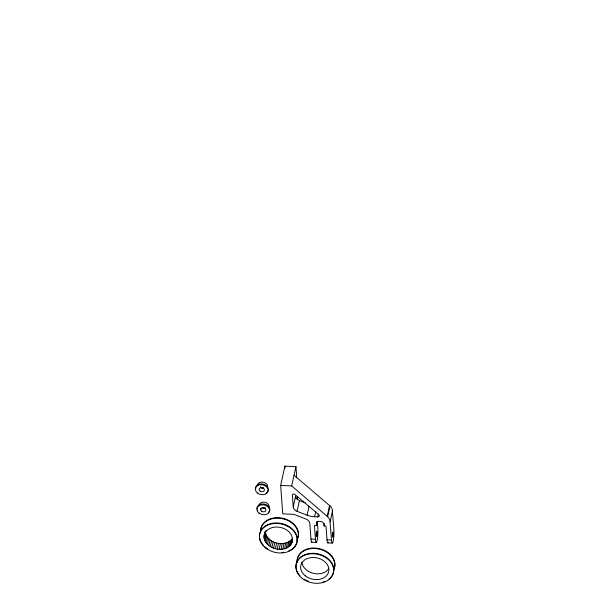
<?xml version="1.0" encoding="UTF-8"?>
<svg xmlns="http://www.w3.org/2000/svg" width="614" height="614" viewBox="0 0 614 614"><rect width="100%" height="100%" fill="white"/><g stroke="black" fill="none" stroke-linecap="round" stroke-linejoin="round"><path stroke-width="0.92" d="M292.64 540.074C289.371 557.243 257.619 548.21 265.187 531.709M317.292 521.186L317.829 528.508A8.519 1.22 -87.4 0 1 317.131 540.489A8.519 1.22 -87.4 0 1 315.458 539.292L314.452 525.569L316.379 525.653L316.486 524.678A19.74 2.832 -87.4 0 1 316.778 522.491M328.36 542.177A8.519 1.22 -87.4 0 1 327.016 539.813L326.003 526.091L324.077 526.006L324.184 525.024A19.74 2.832 -87.4 0 1 324.376 523.542M292.279 541.717C294.605 527.702 271.242 521.37 264.818 533.351M293.239 506.934L292.371 495.107A1.481 1.128 12.4 0 1 294.873 494.462L318.843 514.701A1.75 1.335 12.4 0 1 319.234 516.159A1.75 1.335 12.4 0 1 317.714 516.888L314.568 516.75A18.274 13.915 12.4 0 1 307.107 515.184L297.069 511.324A6.002 4.574 12.4 0 1 293.239 506.934L295.61 496.143L295.779 498.299M264.066 536.122L264.864 532.238M264.051 537.565L265.317 531.816C267.021 543.597 285.149 547.872 292.318 538.585L291.051 544.342M265.547 532.085L265.908 530.442M264.281 539.031L265.547 533.274M264.749 540.474L266.016 534.717M265.448 541.878L266.714 536.129M266.369 543.221L267.635 537.473M267.497 544.48L268.763 538.731M311.981 542.101A8.519 1.22 -87.4 0 1 310.968 539.092L309.817 523.443A6.01 4.574 12.4 0 0 305.987 519.045L293.791 514.355L282.755 513.857L280.652 485.451L284.904 466.141L295.94 466.632L296.654 476.303L296.293 477.93M268.802 545.631L270.068 539.883M270.275 546.66L271.541 540.903M271.887 547.534L273.153 541.786M273.606 548.256L274.872 542.5M275.402 548.809L276.668 543.052M277.252 549.169L278.518 543.421M294.075 475.267L330.002 505.913A10.246 7.805 12.4 0 1 332.258 509.466L333.878 529.237A8.519 1.22 -87.4 0 1 333.179 541.21A8.519 1.22 -87.4 0 1 331.506 540.021L329.887 520.25A10.246 7.805 12.4 0 0 327.63 516.696L291.696 485.95L295.94 466.632M279.124 549.353L280.391 543.597M280.974 549.338L282.24 543.59M282.785 549.139L284.044 543.382M284.512 548.747L285.779 542.999M286.139 548.179L287.406 542.423M297.099 499.305L297.66 496.741M287.628 547.442L288.895 541.686M288.956 546.544L290.222 540.788M297.069 511.324L299.44 500.54A6.01 4.574 12.4 0 1 295.672 496.588M290.107 545.501L291.374 539.752M291.78 543.068L292.502 539.783M307.107 515.184L309.088 506.197M314.568 516.75L315.757 511.355M317.714 516.888L318.305 514.194M316.379 525.653L316.855 521.432M327.216 516.313L329.588 505.529M327.63 516.696L330.002 505.913M330.155 521.693L332.527 510.909M280.652 485.451L291.696 485.95M310.968 539.092L315.458 539.292M327.016 539.813L331.506 540.021M311.659 542.17L316.149 542.369M327.707 542.891L332.197 543.098M299.44 500.54L305.296 502.797M284.904 466.141L285.042 467.998M324.077 526.006L323.969 524.471A3.899 2.97 12.4 0 0 319.894 521.286A3.899 2.97 12.4 0 0 316.264 524.126M257.02 508.668A6.493 4.943 12.4 0 1 265.148 504.294A6.493 4.943 12.4 0 1 268.755 512.237M257.65 510.61A6.493 4.943 12.4 0 1 257.335 509.973M261.203 509.129A5.127 3.907 12.4 0 1 260.681 508.76M258.993 505.376A5.127 3.907 12.4 0 1 264.764 502.275A5.127 3.907 12.4 0 1 269.039 507.364M265.547 508.008A2.725 2.08 12.4 0 1 262.262 507.525A2.663 2.026 12.4 0 0 265.21 508.07M255.639 489.251A6.493 4.943 12.4 0 1 264.074 484.354A6.493 4.943 12.4 0 1 266.154 493.042M257.512 485.306A5.127 3.907 12.4 0 1 263.613 482.274A5.127 3.907 12.4 0 1 267.374 487.777M263.429 488.115A2.725 2.08 12.4 0 1 260.321 486.994M263.567 545.485A19.095 14.544 12.4 0 1 265.248 525.998A19.095 14.544 12.4 0 1 290.575 527.572A19.095 14.544 12.4 0 1 294.045 547.373M293.569 547.857A19.095 14.544 12.4 0 1 291.374 549.568M290.76 549.944A19.095 14.544 12.4 0 1 288.787 550.927M283.561 552.308A19.095 14.544 12.4 0 1 281.949 552.462M267.781 548.908A19.095 14.544 12.4 0 1 264.649 546.552M260.712 529.682A19.095 14.544 12.4 0 1 284.205 518.638A19.095 14.544 12.4 0 1 296.815 540.028M260.582 532.1A19.095 14.544 12.4 0 1 282.072 518.646A19.095 14.544 12.4 0 1 297.314 539.384M263.728 487.992A2.663 2.026 12.4 0 1 260.582 487.201M296.171 568.487A19.095 14.544 12.4 0 1 320.316 554.473A19.095 14.544 12.4 0 1 328.997 579.086M325.259 581.258A19.095 14.544 12.4 0 1 323.11 582.011M308.658 581.358A19.095 14.544 12.4 0 1 304.252 579.24M300.039 575.817A19.095 14.544 12.4 0 1 299.079 574.689M298.642 574.105A19.095 14.544 12.4 0 1 296.478 569.777M297.161 561.94A19.095 14.544 12.4 0 1 318.651 548.479A19.095 14.544 12.4 0 1 333.893 569.224M297.053 562.432A19.095 14.544 12.4 0 1 318.543 548.977A19.095 14.544 12.4 0 1 333.786 569.715M328.674 568.863A14.283 10.875 12.4 0 1 313.171 573.292A14.283 10.875 12.4 0 1 301.911 562.155M332.335 535.017C333.026 542.976 333.41 525.323 332.335 535.017M258.978 513.12A6.493 4.943 12.4 0 0 269.554 511.355A6.493 4.943 12.4 0 0 261.242 504.854A6.493 4.943 12.4 0 0 258.978 513.12M257.496 493.05A6.493 4.943 12.4 0 0 268.072 491.284A6.493 4.943 12.4 0 0 259.76 484.784A6.493 4.943 12.4 0 0 257.496 493.05M265.724 548.041A19.095 14.544 12.4 0 0 296.815 542.853A19.095 14.544 12.4 0 0 272.363 523.734A19.095 14.544 12.4 0 0 265.724 548.041M260.021 491.077A2.663 2.026 12.4 0 0 264.358 490.348A2.663 2.026 12.4 0 0 260.95 487.685A2.663 2.026 12.4 0 0 260.021 491.077M261.503 511.147A2.663 2.026 12.4 0 0 265.839 510.426A2.663 2.026 12.4 0 0 262.431 507.763A2.663 2.026 12.4 0 0 261.503 511.147M316.893 535.492A2.725 0.391 -87.4 0 0 316.801 531.194A2.725 0.391 -87.4 0 0 316.241 535.024A2.725 0.391 -87.4 0 0 316.893 535.492M302.195 578.373A19.095 14.544 12.4 0 0 333.287 573.184A19.095 14.544 12.4 0 0 308.834 554.066A19.095 14.544 12.4 0 0 302.195 578.373M305.358 575.901A14.283 10.875 12.4 0 0 328.62 572.018A14.283 10.875 12.4 0 0 310.331 557.712A14.283 10.875 12.4 0 0 305.358 575.901"/></g></svg>
